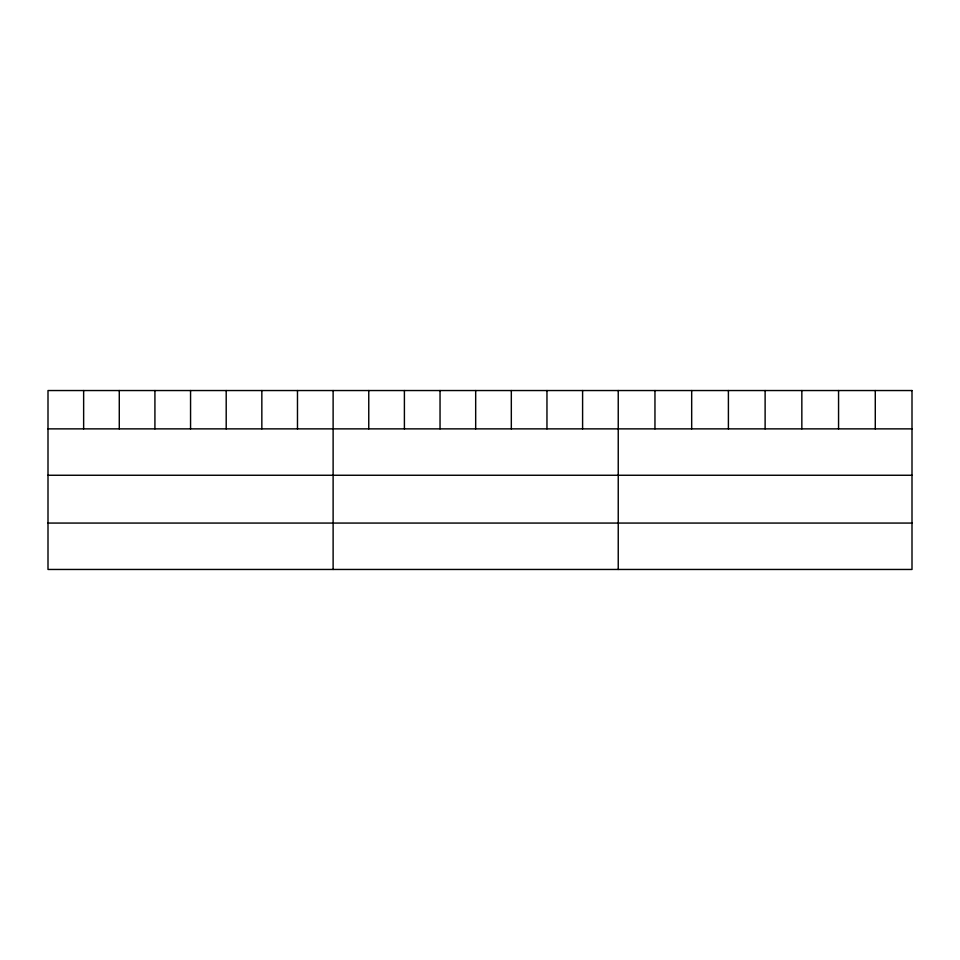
<?xml version="1.0" encoding="UTF-8"?>
<svg xmlns="http://www.w3.org/2000/svg" width="960" height="960" viewBox="0 0 960 960"><rect width="100%" height="100%" fill="white"/><g stroke="black" fill="none" stroke-linecap="round" stroke-linejoin="round"><path stroke-width="1.44" d="M48 428.868L912 428.868M48 475.26L912 475.26M48 523.068L912 523.068M875.28 390.54L875.28 428.868M838.56 390.54L838.56 428.868M801.84 390.54L801.84 428.868M765.12 390.54L765.12 428.868M728.4 390.54L728.4 428.868M691.68 390.54L691.68 428.868M654.96 390.54L654.96 428.868M618.24 390.54L618.24 569.46M582.6 390.54L582.6 428.868M546.96 390.54L546.96 428.868M511.32 390.54L511.32 428.868M475.68 390.54L475.68 428.868M440.04 390.54L440.04 428.868M404.4 390.54L404.4 428.868M368.76 390.54L368.76 428.868M333.12 390.54L333.12 569.46M297.48 390.54L297.48 428.868M261.84 390.54L261.84 428.868M226.2 390.54L226.2 428.868M190.56 390.54L190.56 428.868M154.92 390.54L154.92 428.868M119.28 390.54L119.28 428.868M83.64 390.54L83.64 428.868M912 390.54L48 390.54L48 569.46L912 569.46L912 390.54"/></g></svg>
